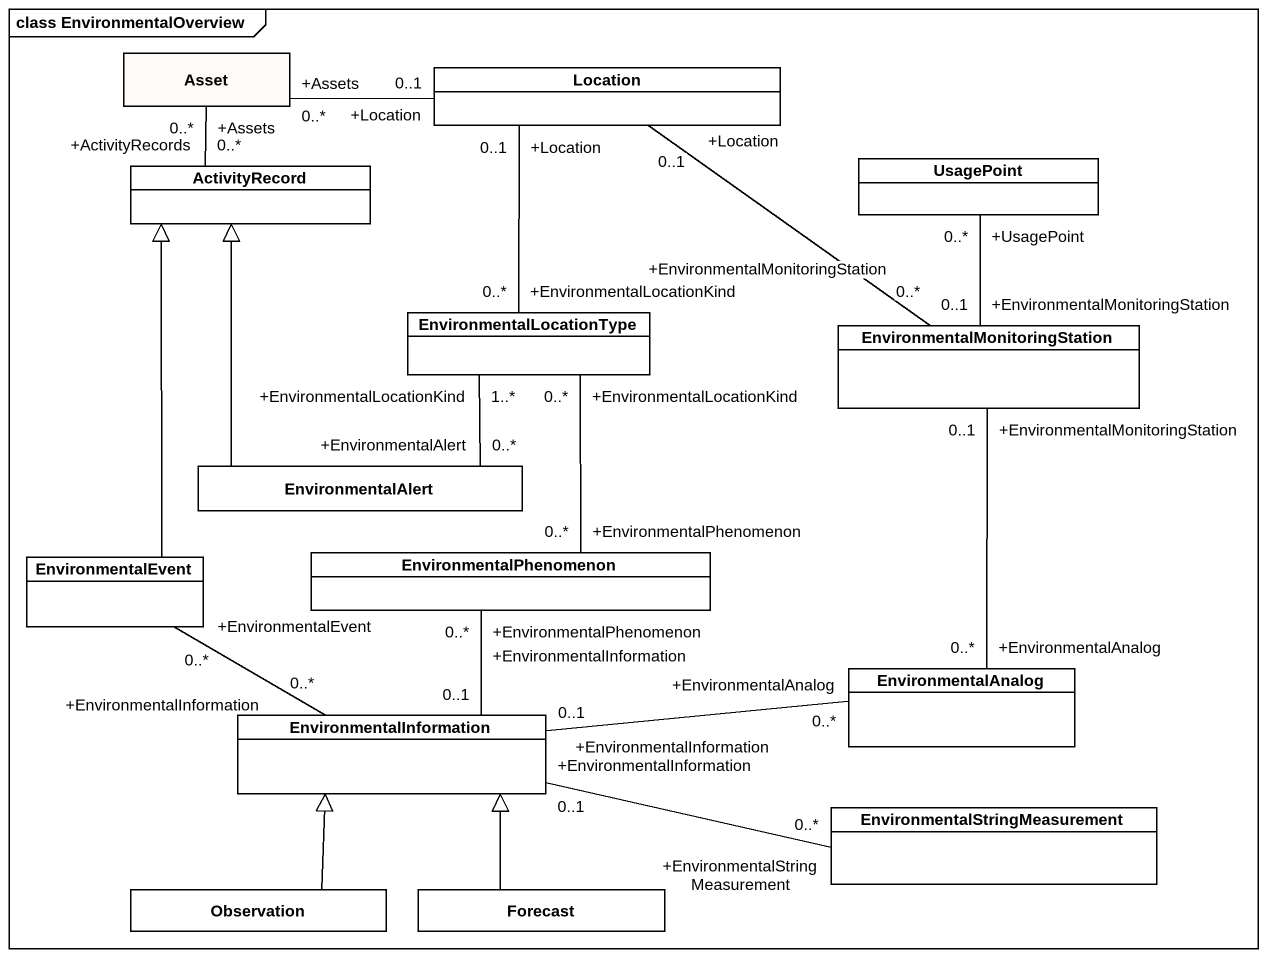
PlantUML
@startuml
mainframe class EnvironmentalOverview
hide circle
hide empty members
class Asset #FEFAF7
class Location
class ActivityRecord
class UsagePoint
class EnvironmentalLocationType
class "EnvironmentalMonitoringStation" as EnvironmentalMonitoringStati
class EnvironmentalAlert
class EnvironmentalEvent
class EnvironmentalPhenomenon
class EnvironmentalAnalog
class EnvironmentalInformation
class "EnvironmentalStringMeasurement" as EnvironmentalStringMeasureme
class Observation
class Forecast
Asset "+Assets\n0..*" -right- "+Location\n0..1" Location
Asset "+Assets\n0..*" -- "+ActivityRecords\n0..*" ActivityRecord
EnvironmentalLocationType "+EnvironmentalLocationKind\n0..*" -up- "+Location\n0..1" Location
EnvironmentalMonitoringStati "+EnvironmentalMonitoringStation\n0..*" -up- "+Location\n0..1" Location
EnvironmentalMonitoringStati "+EnvironmentalMonitoringStation\n0..1" -up- "+UsagePoint\n0..*" UsagePoint
EnvironmentalAlert -up-|> ActivityRecord
EnvironmentalAlert "+EnvironmentalAlert\n0..*" -up- "+EnvironmentalLocationKind\n1..*" EnvironmentalLocationType
EnvironmentalEvent -up-|> ActivityRecord
EnvironmentalEvent "+EnvironmentalEvent\n0..*" -right- "+EnvironmentalInformation\n0..*" EnvironmentalInformation
EnvironmentalPhenomenon "+EnvironmentalPhenomenon\n0..*" -up- "+EnvironmentalLocationKind\n0..*" EnvironmentalLocationType
EnvironmentalPhenomenon "+EnvironmentalPhenomenon\n0..*" -- "+EnvironmentalInformation\n0..1" EnvironmentalInformation
EnvironmentalAnalog "+EnvironmentalAnalog\n0..*" -up- "+EnvironmentalMonitoringStation\n0..1" EnvironmentalMonitoringStati
EnvironmentalAnalog "+EnvironmentalAnalog\n0..*" -left- "+EnvironmentalInformation\n0..1" EnvironmentalInformation
EnvironmentalStringMeasureme "+EnvironmentalStringMeasurement\n0..*" -left- "+EnvironmentalInformation\n0..1" EnvironmentalInformation
Observation -up-|> EnvironmentalInformation
Forecast -up-|> EnvironmentalInformation
@enduml
